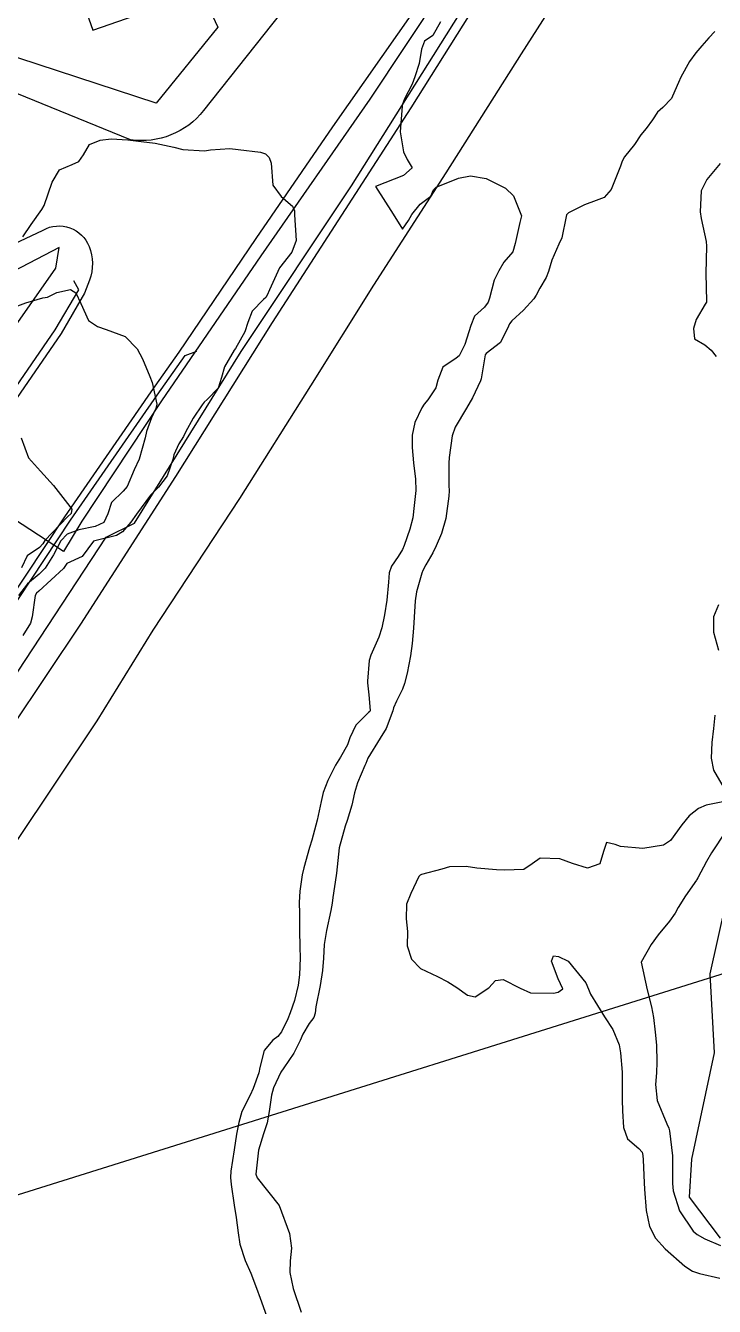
# Model space of a CAD drawing. Header units: metres. Extents: x 318500 to 325275, y 7408834 to 7428799.
# Drawn here: x 323872.8 to 323922.7, y 7420597.8 to 7420690.7 of the extents above; entities that cross this region are included whole.
import ezdxf

# ---------------------------------------------------------------- set-up
doc = ezdxf.new("R2010")
doc.units = ezdxf.units.M
doc.header["$MEASUREMENT"] = 0
doc.linetypes.add('CONTINUO', pattern=[0])
for name, color, linetype in [('Canteiro', 45, 'Continuous'), ('Curvas de Nivel 1m', 11, 'Continuous'), ('Curvas de Nivel 5m', 15, 'Continuous'), ('Edificações', 30, 'Continuous'), ('Hidrografia', 140, 'Continuous'), ('Pontes_Viadutos_Tubos', 190, 'Continuous'), ('TEXTO', 45, 'Continuous'), ('Vias Primárias', 230, 'Continuous')]:
    doc.layers.add(name, color=color, linetype=linetype)

msp = doc.modelspace()

# ---------------------------------------------------------------- linework, layer by layer
at = {"layer": 'Canteiro'}
msp.add_lwpolyline([(323846.684, 7420647.61), (323840.5, 7420639.227), (323835.632, 7420630.944, 0.303275), (323836.31, 7420619.169, 0.419573), (323852.034, 7420617.117, 0.074922), (323861.081, 7420626.703, 0.016177), (323870.089, 7420640.616), (323878.593, 7420653.574), (323880.651, 7420654.599), (323888.376, 7420667.037), (323896.38, 7420679.045), (323904.203, 7420691.505), (323909.68, 7420700.092, 1.044728), (323908.093, 7420701.006), (323897.716, 7420685.339), (323889.804, 7420673.974), (323882.616, 7420663.461), (323876.839, 7420654.731), (323875.514, 7420652.539), (323865.243, 7420659.235), (323874.967, 7420673.079), (323875.196, 7420674.593), (323860.927, 7420667.148), (323853.411, 7420657.931)], format="xyb", close=True, dxfattribs=at)
at = {"layer": 'Curvas de Nivel 1m', "flags": 128}
for points, elevation in [([(323902.828, 7420690.952), (323902.27, 7420689.968), (323901.679, 7420689.553), (323901.458, 7420688.968), (323901.279, 7420687.935), (323900.977, 7420686.973), (323900.77, 7420686.429), (323900.214, 7420685.372), (323900.086, 7420684.982), (323900.047, 7420684.822), (323899.902, 7420682.984), (323900.158, 7420681.511), (323900.406, 7420680.977), (323900.768, 7420680.35), (323900.138, 7420679.815), (323898.13, 7420679.01), (323899.4, 7420676.991), (323900.084, 7420675.92), (323900.518, 7420676.552), (323900.754, 7420676.973), (323901.362, 7420677.717), (323902.12, 7420678.317), (323902.323, 7420678.761), (323902.522, 7420678.954), (323904.137, 7420679.606), (323904.991, 7420679.769), (323906.137, 7420679.582), (323907.54, 7420678.886), (323908.122, 7420678.336), (323908.702, 7420676.871), (323908.575, 7420676.39), (323908.242, 7420674.877), (323908.064, 7420674.269), (323907.421, 7420673.522), (323907.052, 7420672.89), (323906.722, 7420672.211), (323906.374, 7420670.896), (323906.287, 7420670.626), (323906.01, 7420670.245), (323905.303, 7420669.608), (323905.021, 7420668.915), (323904.597, 7420667.542), (323904.289, 7420666.925), (323904.171, 7420666.723), (323903.964, 7420666.561), (323902.988, 7420665.911), (323902.636, 7420664.95), (323902.481, 7420664.403), (323901.918, 7420663.522), (323901.653, 7420663.224), (323901.483, 7420662.964), (323900.97, 7420661.898), (323900.771, 7420660.971), (323900.766, 7420660.082), (323900.861, 7420658.97), (323901.026, 7420657.785), (323901.035, 7420656.968), (323900.918, 7420655.87), (323900.822, 7420654.97), (323900.61, 7420654.16), (323900.204, 7420652.976), (323900.079, 7420652.673), (323899.768, 7420652.173), (323899.271, 7420651.473), (323899.12, 7420650.989), (323899.065, 7420650.312), (323898.934, 7420648.992), (323898.776, 7420647.933), (323898.584, 7420646.997), (323898.36, 7420646.33), (323897.773, 7420645.008), (323897.666, 7420644.636), (323897.532, 7420643.13), (323897.533, 7420643.011), (323897.637, 7420642.146), (323897.721, 7420641.008), (323897.701, 7420640.927), (323897.618, 7420640.849), (323896.682, 7420639.941), (323896.271, 7420639.023), (323896.092, 7420638.518), (323895.576, 7420637.608), (323895.219, 7420637.035), (323894.66, 7420635.936), (323894.335, 7420635.048), (323894.176, 7420634.405), (323893.898, 7420633.054), (323893.495, 7420631.605), (323893.329, 7420631.062), (323892.936, 7420629.6), (323892.814, 7420629.07), (323892.625, 7420627.89), (323892.598, 7420627.072), (323892.619, 7420626.269), (323892.611, 7420625.072), (323892.635, 7420623.828), (323892.655, 7420623.071), (323892.61, 7420621.822), (323892.515, 7420621.073), (323892.241, 7420619.979), (323891.946, 7420619.081), (323891.766, 7420618.641), (323891.309, 7420617.691), (323891.051, 7420617.345), (323890.69, 7420617.096), (323890.043, 7420616.348), (323889.749, 7420615.105), (323889.662, 7420614.71), (323889.255, 7420613.585), (323889.027, 7420613.113), (323888.442, 7420611.912), (323888.225, 7420611.125), (323888.055, 7420610.279), (323887.874, 7420609.13), (323887.629, 7420607.587), (323887.606, 7420607.133), (323887.669, 7420606.625), (323887.878, 7420605.129), (323888.032, 7420604.221), (323888.175, 7420603.124), (323888.28, 7420602.301), (323888.683, 7420601.116), (323889.076, 7420600.196), (323889.491, 7420599.106), (323889.768, 7420598.384), (323890.215, 7420597.098)], 732), ([(323922.718, 7420690.249), (323922.276, 7420689.788), (323921.758, 7420689.207), (323921.328, 7420688.704), (323920.878, 7420688.083), (323920.233, 7420686.93), (323920.172, 7420686.78), (323920.153, 7420686.721), (323919.561, 7420685.382), (323918.932, 7420684.733), (323918.554, 7420684.387), (323918.197, 7420683.853), (323917.722, 7420683.212), (323917.336, 7420682.753), (323916.875, 7420682.054), (323916.156, 7420681.168), (323916.023, 7420680.901), (323915.971, 7420680.773), (323915.864, 7420680.491), (323915.201, 7420678.784), (323914.696, 7420678.217), (323914.118, 7420677.982), (323913.254, 7420677.667), (323912.104, 7420677.107), (323911.968, 7420676.956), (323911.933, 7420676.823), (323911.61, 7420675.294), (323911.415, 7420674.83), (323910.886, 7420673.665), (323910.657, 7420672.841), (323910.487, 7420672.4), (323910.032, 7420671.635), (323909.753, 7420671.125), (323909.586, 7420670.857), (323908.842, 7420670.033), (323907.996, 7420669.276), (323907.825, 7420669.049), (323907.757, 7420668.882), (323907.167, 7420667.699), (323906.149, 7420666.898), (323906.058, 7420666.809), (323905.96, 7420666.206), (323905.782, 7420665.063), (323905.738, 7420664.903), (323905.144, 7420663.689), (323904.711, 7420662.918), (323903.896, 7420661.555), (323903.676, 7420660.933), (323903.452, 7420659.35), (323903.436, 7420658.936), (323903.444, 7420657.328), (323903.453, 7420656.936), (323903.438, 7420656.548), (323903.216, 7420654.939), (323902.899, 7420653.838), (323902.524, 7420652.949), (323902.277, 7420652.448), (323901.759, 7420651.561), (323901.552, 7420651.163), (323901.473, 7420650.963), (323901.094, 7420649.609), (323901.003, 7420648.967), (323900.911, 7420647.769), (323900.864, 7420646.968), (323900.786, 7420645.861), (323900.651, 7420644.965), (323900.402, 7420643.713), (323900.232, 7420642.971), (323900.075, 7420642.542), (323899.63, 7420641.671), (323899.42, 7420641.186), (323899.371, 7420640.984), (323898.896, 7420639.695), (323898.455, 7420638.997), (323897.575, 7420637.55), (323897.416, 7420637.168), (323897.354, 7420637.012), (323896.825, 7420635.744), (323896.599, 7420635.019), (323896.406, 7420634.142), (323896.06, 7420633.025), (323895.923, 7420632.609), (323895.49, 7420631.03), (323895.292, 7420629.203), (323895.27, 7420629.033), (323895.035, 7420627.437), (323894.979, 7420627.037), (323894.88, 7420626.493), (323894.557, 7420625.043), (323894.403, 7420624.037), (323894.34, 7420623.046), (323894.268, 7420622.145), (323894.101, 7420621.049), (323893.795, 7420619.514), (323893.739, 7420619.054), (323893.652, 7420618.729), (323893.318, 7420618.288), (323892.86, 7420617.514), (323892.666, 7420617.07), (323892.205, 7420616.157), (323891.471, 7420615.087), (323891.267, 7420614.772), (323890.718, 7420613.633), (323890.576, 7420613.097), (323890.422, 7420611.908), (323890.265, 7420611.1), (323890.009, 7420610.301), (323889.638, 7420609.106), (323889.442, 7420607.377), (323889.537, 7420607.106), (323891.14, 7420605.09), (323891.877, 7420603.078), (323892.039, 7420602.015), (323891.942, 7420601.077), (323891.918, 7420600.237), (323892.154, 7420599.074), (323892.74, 7420597.358)], 731), ([(323872.567, 7420675.353), (323873.171, 7420676.257), (323873.932, 7420677.333), (323874.103, 7420677.633), (323874.682, 7420679.322), (323875.232, 7420680.215), (323876.14, 7420680.605), (323876.615, 7420680.824), (323876.958, 7420681.292), (323877.404, 7420682.045), (323878.166, 7420682.367), (323878.97, 7420682.465), (323880.167, 7420682.402), (323881.136, 7420682.265), (323882.164, 7420682.145), (323883.516, 7420681.85), (323884.157, 7420681.699), (323885.727, 7420681.606), (323886.157, 7420681.657), (323887.555, 7420681.753), (323888.158, 7420681.694), (323889.787, 7420681.493), (323890.154, 7420681.379), (323890.409, 7420681.116), (323890.561, 7420680.697), (323890.68, 7420679.112), (323891.288, 7420678.278), (323892.105, 7420677.592), (323892.249, 7420677.235), (323892.24, 7420677.088), (323892.245, 7420676.941), (323892.369, 7420675.086), (323892.062, 7420674.249), (323891.164, 7420673.103), (323890.434, 7420671.521), (323890.263, 7420671.116), (323890.177, 7420670.958), (323890.015, 7420670.805), (323889.178, 7420669.953), (323888.874, 7420669.131), (323888.661, 7420668.455), (323887.971, 7420667.267), (323887.886, 7420667.141), (323887.187, 7420665.916), (323886.959, 7420665.155), (323886.713, 7420664.373), (323885.916, 7420663.548), (323885.713, 7420663.373), (323885.562, 7420663.175), (323884.911, 7420662.196), (323884.356, 7420661.193), (323884.203, 7420660.878), (323883.877, 7420660.339), (323883.514, 7420659.547), (323883.428, 7420659.196), (323883.027, 7420658.017), (323882.404, 7420657.211), (323881.824, 7420656.617), (323880.79, 7420655.235), (323880.38, 7420654.662), (323879.791, 7420653.964), (323879.353, 7420653.688), (323877.781, 7420653.305), (323877.675, 7420653.272), (323876.867, 7420652.18), (323875.755, 7420651.652), (323875.607, 7420651.448), (323875.5, 7420651.304), (323873.725, 7420649.665), (323873.549, 7420649.505), (323873.458, 7420649.333), (323873.237, 7420647.802), (323873.116, 7420647.336), (323872.576, 7420646.451)], 733), ([(323872.004, 7420670.283), (323872.793, 7420670.564), (323874.014, 7420670.928), (323874.348, 7420670.992), (323875.04, 7420671.315), (323876.022, 7420671.525), (323876.401, 7420671.296), (323876.773, 7420670.528), (323877.329, 7420669.287), (323877.983, 7420668.844), (323878.611, 7420668.64), (323879.973, 7420668.125), (323880.839, 7420667.237), (323881.227, 7420666.506), (323881.779, 7420665.222), (323881.934, 7420664.801), (323882.271, 7420663.216), (323882.207, 7420662.917), (323881.9, 7420662.227), (323881.518, 7420661.226), (323881.43, 7420660.773), (323880.991, 7420659.233), (323880.632, 7420658.454), (323880.114, 7420657.246), (323879.827, 7420656.908), (323878.979, 7420656.098), (323878.734, 7420655.261), (323878.433, 7420654.631), (323877.796, 7420654.357), (323876.62, 7420654.116), (323875.785, 7420653.795), (323875.313, 7420653.307), (323874.781, 7420652.299), (323874.182, 7420651.324), (323873.743, 7420650.889), (323872.893, 7420650.178), (323872.243, 7420649.345)], 734), ([(323923.506, 7420632.256), (323922.465, 7420630.675), (323922.102, 7420630.06), (323921.463, 7420628.874), (323921.406, 7420628.745), (323921.378, 7420628.691), (323920.586, 7420627.555), (323920.038, 7420626.704), (323919.821, 7420626.311), (323919.42, 7420625.72), (323918.593, 7420624.722), (323918.103, 7420624.026), (323917.38, 7420622.74), (323917.794, 7420620.733), (323918.113, 7420619.504), (323918.255, 7420618.726), (323918.375, 7420617.664), (323918.474, 7420616.722), (323918.508, 7420615.495), (323918.483, 7420614.722), (323918.417, 7420613.878), (323918.521, 7420612.721), (323919.225, 7420611.014), (323919.365, 7420610.709), (323919.416, 7420610.51), (323919.644, 7420608.706), (323919.651, 7420608.248), (323919.641, 7420606.705), (323919.696, 7420606.171), (323920.154, 7420604.7), (323921.126, 7420603.247), (323921.421, 7420602.984), (323921.979, 7420602.677), (323923.113, 7420602.205)], 729)]:
    msp.add_lwpolyline(points, dxfattribs=dict(at, elevation=elevation))
at = {"layer": 'Curvas de Nivel 5m', "flags": 128}
for points, elevation in [([(323923.097, 7420680.676), (323922.138, 7420679.507), (323921.705, 7420678.696), (323921.638, 7420677.166), (323921.714, 7420676.696), (323922.075, 7420675.021), (323922.113, 7420674.689), (323922.05, 7420672.69), (323922.107, 7420670.689), (323922.093, 7420670.615), (323922.017, 7420670.475), (323921.342, 7420669.357), (323921.152, 7420668.703), (323921.235, 7420667.953), (323921.978, 7420667.533), (323922.432, 7420667.14), (323922.812, 7420666.677)], 730), ([(323872.439, 7420660.779), (323872.982, 7420659.339), (323873.846, 7420658.371), (323874.787, 7420657.316), (323875.811, 7420656.012), (323876.112, 7420655.603), (323876.065, 7420655.296), (323875.797, 7420655.045), (323874.166, 7420653.324), (323874.008, 7420653.095), (323873.772, 7420652.822), (323872.886, 7420652.216), (323872.462, 7420651.343)], 735), ([(323922.97, 7420648.671), (323922.599, 7420647.794), (323922.619, 7420646.676), (323922.976, 7420645.375)], 730), ([(323922.717, 7420640.674), (323922.621, 7420639.691), (323922.495, 7420638.676), (323922.437, 7420637.535), (323922.616, 7420636.674), (323923.546, 7420635.06)], 730), ([(323923.537, 7420634.428), (323922.084, 7420634.13), (323921.528, 7420633.882), (323920.852, 7420633.368), (323920.325, 7420632.708), (323919.499, 7420631.573), (323918.987, 7420631.233), (323917.493, 7420631.003), (323915.872, 7420631.143), (323915.495, 7420631.27), (323914.848, 7420631.425), (323914.638, 7420630.779), (323914.367, 7420629.89), (323913.472, 7420629.562), (323912.383, 7420629.9), (323911.481, 7420630.246), (323910.039, 7420630.284), (323909.476, 7420629.888), (323908.863, 7420629.462), (323907.468, 7420629.428), (323906.898, 7420629.449), (323905.47, 7420629.568), (323904.688, 7420629.695), (323903.471, 7420629.66), (323902.923, 7420629.481), (323901.462, 7420629.098), (323901.356, 7420629.058), (323901.266, 7420628.953), (323900.675, 7420627.728), (323900.372, 7420626.966), (323900.341, 7420625.888), (323900.426, 7420624.965), (323900.418, 7420623.942), (323900.728, 7420622.96), (323901.37, 7420622.296), (323902.602, 7420621.697), (323903.356, 7420621.33), (323904.023, 7420620.92), (323904.784, 7420620.348), (323905.343, 7420620.239), (323906.336, 7420620.885), (323906.825, 7420621.411), (323907.359, 7420621.494), (323908.6, 7420620.858), (323909.347, 7420620.516), (323911.011, 7420620.49), (323911.347, 7420620.566), (323911.685, 7420620.815), (323911.361, 7420621.54), (323910.871, 7420622.828), (323911.012, 7420623.199), (323911.385, 7420623.16), (323912.081, 7420622.809), (323913.357, 7420621.239), (323913.547, 7420620.788), (323913.706, 7420620.427), (323914.705, 7420618.776), (323915.317, 7420617.874), (323915.772, 7420616.763), (323915.88, 7420616.173), (323915.996, 7420614.759), (323915.999, 7420613.501), (323915.992, 7420612.759), (323916.028, 7420611.968), (323916.09, 7420610.757), (323916.389, 7420609.934), (323917.205, 7420609.229), (323917.434, 7420608.968), (323917.491, 7420608.736), (323917.508, 7420608.422), (323917.589, 7420606.734), (323917.621, 7420606.275), (323917.74, 7420604.731), (323917.975, 7420603.574), (323918.418, 7420602.721), (323919.109, 7420601.954), (323920.54, 7420600.696), (323921.085, 7420600.335), (323921.605, 7420600.159), (323923.078, 7420599.84)], 730)]:
    msp.add_lwpolyline(points, dxfattribs=dict(at, elevation=elevation))
at = {"layer": 'Edificações'}
msp.add_lwpolyline([(323873.932, 7420700.874), (323877.643, 7420690.337), (323885.508, 7420693.094), (323886.695, 7420690.574), (323882.23, 7420685.057), (323882.23, 7420685.057), (323862.233, 7420691.593)], dxfattribs=at)
at = {"layer": 'Hidrografia'}
msp.add_lwpolyline([(323923.106, 7420602.721), (323920.859, 7420605.714), (323921.046, 7420608.458), (323922.671, 7420616.16), (323922.359, 7420621.896), (323925.149, 7420634.341)], dxfattribs=at)
at = {"layer": 'Pontes_Viadutos_Tubos'}
for points in [[(323782.231, 7420533.728), (323783.14, 7420533.931), (323788.019, 7420541.123), (323794.982, 7420551.432), (323803.583, 7420564.079), (323811.544, 7420575.623), (323820.508, 7420588.839), (323827.501, 7420599.011), (323836.535, 7420612.53), (323844.065, 7420623.374), (323852.197, 7420635.42), (323860.161, 7420647.103), (323868.694, 7420659.585), (323874.912, 7420668.611), (323876.613, 7420671.523), (323876.259, 7420672.172)], [(323788.503, 7420523.439), (323788.496, 7420524.221), (323795.706, 7420536.103), (323802.603, 7420546.312), (323811.179, 7420558.923), (323819.143, 7420570.472), (323828.111, 7420583.694), (323835.121, 7420593.891), (323844.144, 7420607.392), (323851.662, 7420618.219), (323859.816, 7420630.299), (323867.523, 7420641.971), (323876.03, 7420654.807), (323882.287, 7420663.873), (323884.323, 7420666.75), (323885.174, 7420667.055)]]:
    msp.add_lwpolyline(points, dxfattribs=at)
at = {"layer": 'TEXTO', "linetype": 'CONTINUO'}
msp.add_polyline3d([(323866.915, 7420604.237, 0), (324197.405, 7420707.972, 0)], dxfattribs=at)
at = {"layer": 'Vias Primárias'}
for points in [[(323715.644, 7420145.548, 0), (323709.04, 7420132.939)], [(323831.088, 7420001.787, 0), (323833.844, 7420008.443, 0.220888)], [(323766.771, 7420826.13), (323786.217, 7420826.62), (323804.943, 7420827.413), (323824.349, 7420828.016), (323843.19, 7420827.866, -0.107688), (323863.015, 7420823.379, -0.11959), (323870.989, 7420816.995), (323878.311, 7420807.109), (323884.162, 7420798.499), (323916.438, 7420747.611), (323919.609, 7420742.629, -0.33162), (323918.761, 7420731.128), (323910.79, 7420719.564), (323902.091, 7420707.153), (323892.537, 7420693.222), (323885.66, 7420684.512, -0.266199), (323880.371, 7420682.387), (323863.229, 7420689.37), (323843.314, 7420697.409)], [(323924.428, 7420713.237), (323920.141, 7420706.383), (323915.96, 7420700.057), (323908.664, 7420688.641), (323903.225, 7420679.996), (323897.967, 7420671.846), (323893.413, 7420664.54), (323888.261, 7420656.386), (323881.981, 7420646.824), (323877.922, 7420640.26), (323872.029, 7420631.437), (323867.478, 7420624.552), (323863.099, 7420618.943), (323858.614, 7420614.249, -0.083492), (323855.261, 7420611.744, -0.075268), (323845.848, 7420608.574, -0.267228), (323833.209, 7420613.155, -0.041123), (323828.696, 7420619.494, 0.20835), (323819.697, 7420623.385)], [(323910.618, 7420700.583), (323900.678, 7420684.722), (323890.625, 7420669.154), (323883.632, 7420657.984), (323876.746, 7420647.263), (323871.769, 7420639.821, -0.015172)], [(323866.477, 7420672.285), (323874.049, 7420675.851, -0.453158), (323877.363, 7420674.664, -0.184465), (323877.391, 7420672.209), (323877.044, 7420671.271), (323875.334, 7420668.343), (323869.106, 7420659.302)]]:
    msp.add_lwpolyline(points, format="xyb", dxfattribs=at)
msp.add_lwpolyline([(323790.58, 7420529.958), (323795.278, 7420536.355), (323802.171, 7420546.559), (323810.748, 7420559.172), (323818.712, 7420570.721), (323827.68, 7420583.942), (323834.689, 7420594.139), (323843.712, 7420607.641), (323851.231, 7420618.468), (323859.383, 7420630.545), (323867.089, 7420642.216), (323875.598, 7420655.055), (323881.857, 7420664.124), (323883.894, 7420667.003), (323889.464, 7420675.236), (323895.032, 7420683.324), (323900.864, 7420691.678)], dxfattribs=at)

doc.saveas('drawing.dxf')
